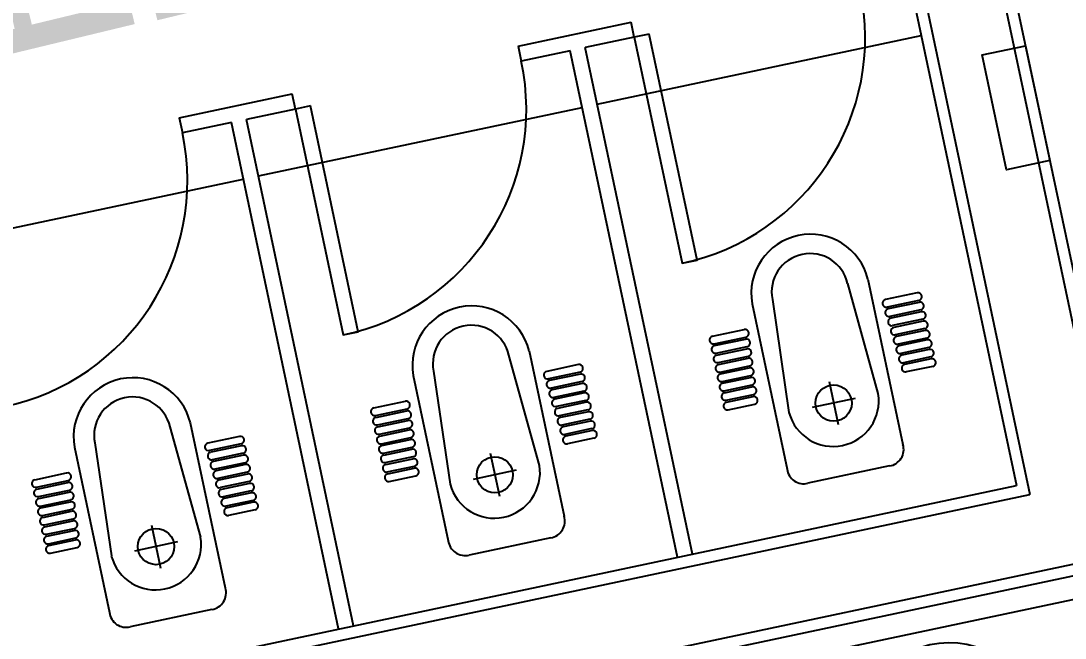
# Model space of a CAD drawing. Header units: millimetres. Extents: x 347599 to 1495443, y -100002 to 152717.
# Drawn here: x 1336624 to 1339337, y 51281 to 52884 of the extents above; entities that cross this region are included whole.
import ezdxf

# ---------------------------------------------------------------- set-up
doc = ezdxf.new("R2010")
doc.units = ezdxf.units.MM
doc.header["$LTSCALE"] = 1000
doc.header["$PDMODE"] = 1
doc.layers.get('0').update_dxf_attribs({"linetype": 'CONTINUOUS'})
doc.layers.get('Defpoints').update_dxf_attribs({"linetype": 'CONTINUOUS'})
for name, color, linetype in [('A—墙体', 7, 'CONTINUOUS'), ('A—轴线、尺寸', 1, 'CONTINUOUS'), ('I—平面—卫生间隔断（不到顶）', 48, 'CONTINUOUS'), ('I—平面—文字', 40, 'CONTINUOUS'), ('I—平面—洁具2', 44, 'CONTINUOUS'), ('I—平面—装饰面层线', 192, 'CONTINUOUS'), ('I—平面—踏步', 80, 'CONTINUOUS'), ('轴线100', 1, 'CONTINUOUS')]:
    doc.layers.add(name, color=color, linetype=linetype)
doc.styles.add('ARIAL', font='simhei.ttf', dxfattribs={"width": 0.9})
doc.styles.add('XD2008', font='simhei.ttf', dxfattribs={"width": 0.7})
doc.dimstyles.new('200', dxfattribs={"dimscale": 200, "dimtxt": 2.5, "dimasz": 2, "dimexe": 1, "dimexo": 1, "dimgap": 0.8, "dimtad": 1, "dimdec": 0, "dimdsep": 46, "dimtxsty": 'ARIAL', "dimblk1": 'ARCHTICK', "dimblk2": 'ARCHTICK', "dimsah": 1, "dimcen": -0.9, "dimdle": 1, "dimclrd": 256, "dimclre": 256, "dimclrt": 40, "dimaunit": 1, "dimadec": 0, "dimazin": 0, "dimtfac": 0.35, "dimtdec": 0, "dimtix": 1, "dimtmove": 2, "dimatfit": 3, "dimldrblk": 'ARCHTICK', "dimfxl": 0, "dimtvp": 0.8, "dimtolj": 1, "dimtzin": 0, "dimarcsym": 0})
doc.dimstyles.new('副本 100', dxfattribs={"dimscale": 100, "dimtxt": 2.5, "dimasz": 2, "dimexe": 1, "dimexo": 1, "dimgap": 0.8, "dimtad": 1, "dimdec": 0, "dimdsep": 46, "dimtxsty": 'ARIAL', "dimblk1": 'ARCHTICK', "dimblk2": 'ARCHTICK', "dimsah": 1, "dimcen": -0.9, "dimdle": 1, "dimclrd": 256, "dimclre": 256, "dimclrt": 40, "dimaunit": 1, "dimadec": 0, "dimazin": 0, "dimtfac": 0.35, "dimtdec": 0, "dimtix": 1, "dimtmove": 2, "dimatfit": 3, "dimldrblk": 'ARCHTICK', "dimfxl": 0, "dimtvp": 0.8, "dimtolj": 1, "dimtzin": 0, "dimarcsym": 0})

# ---------------------------------------------------------------- blocks, each defined once
blk = doc.blocks.new('_ArchTick')
at = {"color": 0, "linetype": 'ByBlock', "const_width": 0.4}
blk.add_lwpolyline([(-0.5, -0.5), (0.5, 0.5)], dxfattribs=at)
blk = doc.blocks.new('*D208')
at = {"layer": 'A—轴线、尺寸', "linetype": 'ByBlock', "lineweight": -2}
for p, q in [((1320932.1, 93756.1), (1314573, 92410)), ((1314727.3, 92647.1), (1332983.4, 6408.2)), ((1339105.1, 7908.6), (1332746.3, 6562.5))]:
    blk.add_line(p, q, dxfattribs=at)
at = {"layer": 'Defpoints', "color": 0, "linetype": 'ByBlock'}
for p in [(1321127.8, 93797.6), (1339300.8, 7950), (1332942, 6603.9)]:
    blk.add_point(p, dxfattribs=at)
at = {"layer": 'A—轴线、尺寸', "linetype": 'ByBlock', "lineweight": -2, "xscale": 400, "yscale": 400, "zscale": 400}
for p, rotation in [((1314768.7, 92451.4), 101.9526484623862), ((1332942, 6603.9), 281.9526484623862)]:
    blk.add_blockref('_ArchTick', p, dxfattribs=dict(at, rotation=rotation))
at = {"layer": 'A—轴线、尺寸', "color": 40, "linetype": 'ByBlock', "insert": (1324259.2, 49613.1), "char_height": 500, "attachment_point": 5, "rotation": 281.9526, "style": 'ARIAL'}
blk.add_mtext('\\A1;87750', dxfattribs=at)
blk = doc.blocks.new('Sink Vanity-Round - 19_ x 19_-4020000-E 号地块一层平面图  PARCEL E FIRST FLOOR PLAN')
at = {"layer": 'I—平面—洁具2'}
for p, q in [((87.1, 247.1), (87.1, 136.3)), ((106.2, 247.1), (106.2, 136.3))]:
    blk.add_line(p, q, dxfattribs=at)
for centre, radius, start, end in [((96.7, 85.2), 241.3, 0, 180), ((45.9, 247.1), 12.7, 0, 180), ((45.9, 247.1), 12.7, 180, 0), ((96.7, 247.1), 9.52, 0, 180), ((147.5, 247.1), 12.7, 0, 180), ((147.5, 247.1), 12.7, 180, 0), ((96.7, -233), 452.3, 91.2067, 109.2086), ((96.7, -233), 452.3, 70.7914, 88.7933), ((1.4, 104.3), 104.5, 120.7927, 162.1904), ((191.9, 104.3), 104.5, 17.8096, 59.2073), ((96.7, 85.2), 201.4, 165.3071, 14.6929), ((96.7, 136.3), 9.52, 180, 0), ((96.7, 85.2), 241.3, 180, 0), ((96.7, 85.2), 20.6, 0, 180), ((96.7, 85.2), 20.6, 180, 0)]:
    blk.add_arc(centre, radius, start, end, dxfattribs=at)
blk = doc.blocks.new('*D456')
at = {"layer": 'Defpoints', "color": 0, "linetype": 'Continuous'}
for p in [(1321127.8, 93797.6), (1339300.8, 7950), (1332942, 6603.9)]:
    blk.add_point(p, dxfattribs=at)
at = {"layer": '轴线100', "linetype": 'Continuous', "lineweight": -2}
for p, q in [((1321029.9, 93776.9), (1314670.9, 92430.7)), ((1314748, 92549.2), (1332962.7, 6506.1)), ((1339202.9, 7929.3), (1332844.2, 6583.2))]:
    blk.add_line(p, q, dxfattribs=at)
at = {"layer": '轴线100', "linetype": 'Continuous', "lineweight": -2, "xscale": 200, "yscale": 200, "zscale": 200}
for p, rotation in [((1314768.7, 92451.4), 101.9526484623766), ((1332942, 6603.9), 281.9526484623766)]:
    blk.add_blockref('_ArchTick', p, dxfattribs=dict(at, rotation=rotation))
at = {"layer": '轴线100', "color": 40, "linetype": 'Continuous', "insert": (1324082, 49575.6), "char_height": 300, "attachment_point": 5, "rotation": 281.9526, "style": 'ARIAL'}
blk.add_mtext('\\A1;87750', dxfattribs=at)

msp = doc.modelspace()

# ---------------------------------------------------------------- linework, layer by layer
at = {"layer": 'A—墙体'}
for p, q in [((1339148.7, 53080.1), (1339441.8, 51695.7)), ((1339148.7, 53080.1), (1339441.8, 51695.7)), ((1338953, 53038.7), (1339246.1, 51654.3)), ((1338953, 53038.7), (1339246.1, 51654.3)), ((1333124.4, 50153.8), (1341552.6, 51938.2)), ((1333124.4, 50153.8), (1341552.6, 51938.2)), ((1333083, 50349.4), (1339246.1, 51654.3)), ((1333083, 50349.4), (1339246.1, 51654.3))]:
    msp.add_line(p, q, dxfattribs=at)
at = {"layer": 'I—平面—卫生间隔断（不到顶）', "ltscale": 3}
for p, q in [((1337916.1, 52818.8), (1338209.6, 52880.9)), ((1337916.1, 52818.8), (1338209.6, 52880.9)), ((1337916.1, 52818.8), (1338209.6, 52880.9)), ((1337916.1, 52818.8), (1338209.6, 52880.9)), ((1338217.9, 52841.8), (1338209.6, 52880.9)), ((1338217.9, 52841.8), (1338090.7, 52814.9)), ((1338217.9, 52841.8), (1338090.7, 52814.9)), ((1338217.9, 52841.8), (1338090.7, 52814.9)), ((1337916.1, 52818.8), (1337924.4, 52779.7)), ((1338051.6, 52806.6), (1337924.4, 52779.7)), ((1338051.6, 52806.6), (1337924.4, 52779.7)), ((1338330.1, 51491), (1338051.6, 52806.6)), ((1338369.2, 51499.3), (1338090.7, 52814.9)), ((1337035.6, 52632.4), (1337329.1, 52694.5)), ((1337035.6, 52632.4), (1337329.1, 52694.5)), ((1337035.6, 52632.4), (1337329.1, 52694.5)), ((1337035.6, 52632.4), (1337329.1, 52694.5)), ((1337337.4, 52655.4), (1337329.1, 52694.5)), ((1337337.4, 52655.4), (1337210.2, 52628.5)), ((1337337.4, 52655.4), (1337210.2, 52628.5)), ((1337337.4, 52655.4), (1337210.2, 52628.5)), ((1337035.6, 52632.4), (1337043.9, 52593.3)), ((1337171.1, 52620.2), (1337043.9, 52593.3)), ((1337171.1, 52620.2), (1337043.9, 52593.3)), ((1337449.6, 51304.6), (1337171.1, 52620.2)), ((1337488.7, 51312.9), (1337210.2, 52628.5)), ((1338440.6, 51187.4), (1341541.8, 51844))]:
    msp.add_line(p, q, dxfattribs=at)
for points in [[(1338257, 52850.1), (1338217.9, 52841.8), (1338342.1, 52254.8), (1338381.3, 52263.1)], [(1337376.5, 52663.7), (1337337.4, 52655.4), (1337461.7, 52068.4), (1337500.8, 52076.7)]]:
    msp.add_lwpolyline(points, close=True, dxfattribs=at)
for centre in [(1338217.9, 52841.8), (1337337.4, 52655.4), (1336456.9, 52469)]:
    msp.add_arc(centre, 600, 281.9532, 11.9532, dxfattribs=at)
at = {"layer": 'I—平面—洁具2'}
for p, q in [((1338852, 51916), (1338772.4, 52202.1)), ((1338825.1, 52213.2), (1338916, 51783.8)), ((1338953.1, 52177.7), (1338870.9, 52160.3)), ((1338524, 52149.5), (1338614.9, 51720.1)), ((1338576.7, 52160.7), (1338619.8, 51866.9)), ((1338863.2, 52148.4), (1338863.2, 52148.4)), ((1338957.3, 52158.1), (1338875, 52140.7)), ((1338958.3, 52153.2), (1338877.9, 52136.2)), ((1338965, 52170), (1338965, 52170)), ((1338970.2, 52145.5), (1338970.2, 52145.5)), ((1338870.2, 52124.4), (1338870.2, 52124.4)), ((1338962.5, 52133.7), (1338882.1, 52116.7)), ((1338963.5, 52128.8), (1338885, 52112.2)), ((1338975.4, 52121.1), (1338975.4, 52121.1)), ((1338877.3, 52100.3), (1338877.3, 52100.3)), ((1338967.6, 52109.2), (1338889.2, 52092.6)), ((1338968.7, 52104.3), (1338892.1, 52088.1)), ((1338980.5, 52096.6), (1338980.5, 52096.6)), ((1338421.4, 52065.1), (1338503.7, 52082.5)), ((1338421.4, 52065.1), (1338503.7, 52082.5)), ((1338515.5, 52074.8), (1338515.5, 52074.8)), ((1338515.5, 52074.8), (1338515.5, 52074.8)), ((1338884.4, 52076.3), (1338884.4, 52076.3)), ((1338972.8, 52084.8), (1338896.2, 52068.5)), ((1338973.9, 52079.9), (1338899.2, 52064.1)), ((1338985.7, 52072.1), (1338985.7, 52072.1)), ((1338413.7, 52053.3), (1338413.7, 52053.3)), ((1338413.7, 52053.3), (1338413.7, 52053.3)), ((1338425.5, 52045.6), (1338507.8, 52063)), ((1338425.5, 52045.6), (1338507.8, 52063)), ((1338426.6, 52040.7), (1338506.9, 52057.7)), ((1338426.6, 52040.7), (1338506.9, 52057.7)), ((1338430.7, 52021.1), (1338511.1, 52038.1)), ((1338430.7, 52021.1), (1338511.1, 52038.1)), ((1338518.8, 52050), (1338518.8, 52050)), ((1338518.8, 52050), (1338518.8, 52050)), ((1338891.5, 52052.2), (1338891.5, 52052.2)), ((1338978, 52060.3), (1338903.3, 52044.5)), ((1338979, 52055.4), (1338906.3, 52040)), ((1338990.9, 52047.7), (1338990.9, 52047.7)), ((1337971.7, 51729.7), (1337892.1, 52015.7)), ((1337944.8, 52026.9), (1338035.7, 51597.5)), ((1338418.9, 52028.8), (1338418.9, 52028.8)), ((1338418.9, 52028.8), (1338418.9, 52028.8)), ((1338431.7, 52016.2), (1338510.2, 52032.8)), ((1338431.7, 52016.2), (1338510.2, 52032.8)), ((1338435.9, 51996.6), (1338514.4, 52013.3)), ((1338435.9, 51996.6), (1338514.4, 52013.3)), ((1338522.1, 52025.1), (1338522.1, 52025.1)), ((1338522.1, 52025.1), (1338522.1, 52025.1)), ((1338898.5, 52028.1), (1338898.5, 52028.1)), ((1338902.3, 52028.9), (1338902.3, 52028.9)), ((1338983.2, 52035.8), (1338910.4, 52020.4)), ((1338984.2, 52030.9), (1338913.3, 52015.9)), ((1338988.3, 52011.4), (1338917.5, 51996.4)), ((1338996.1, 52023.2), (1338996.1, 52023.2)), ((1338072.9, 51991.3), (1337990.6, 51973.9)), ((1338084.7, 51983.6), (1338084.7, 51983.6)), ((1338424, 52004.4), (1338424, 52004.4)), ((1338424, 52004.4), (1338424, 52004.4)), ((1338436.9, 51991.7), (1338513.5, 52008)), ((1338436.9, 51991.7), (1338513.5, 52008)), ((1338441.1, 51972.2), (1338517.6, 51988.4)), ((1338441.1, 51972.2), (1338517.6, 51988.4)), ((1338442.1, 51967.3), (1338516.8, 51983.1)), ((1338442.1, 51967.3), (1338516.8, 51983.1)), ((1338525.4, 52000.2), (1338525.4, 52000.2)), ((1338525.4, 52000.2), (1338525.4, 52000.2)), ((1338905.6, 52004.1), (1338905.6, 52004.1)), ((1338907.5, 52004.5), (1338907.5, 52004.5)), ((1338989.4, 52006.5), (1338920.4, 51991.9)), ((1339001.2, 51998.8), (1339001.2, 51998.8)), ((1337643.7, 51963.1), (1337734.6, 51533.7)), ((1337696.4, 51974.3), (1337739.6, 51680.5)), ((1337982.9, 51962.1), (1337982.9, 51962.1)), ((1338077, 51971.8), (1337994.7, 51954.3)), ((1338078, 51966.9), (1337997.7, 51949.9)), ((1338089.9, 51959.2), (1338089.9, 51959.2)), ((1338429.2, 51979.9), (1338429.2, 51979.9)), ((1338429.2, 51979.9), (1338429.2, 51979.9)), ((1338434.4, 51955.4), (1338434.4, 51955.4)), ((1338434.4, 51955.4), (1338434.4, 51955.4)), ((1338446.2, 51947.7), (1338520.9, 51963.5)), ((1338446.2, 51947.7), (1338520.9, 51963.5)), ((1338447.3, 51942.8), (1338520.1, 51958.2)), ((1338447.3, 51942.8), (1338520.1, 51958.2)), ((1338528.6, 51975.4), (1338528.6, 51975.4)), ((1338528.6, 51975.4), (1338528.6, 51975.4)), ((1338912.7, 51980), (1338912.7, 51980)), ((1337989.9, 51938), (1337989.9, 51938)), ((1338082.2, 51947.3), (1338001.8, 51930.3)), ((1338083.2, 51942.4), (1338004.7, 51925.8)), ((1338095.1, 51934.7), (1338095.1, 51934.7)), ((1338439.6, 51931), (1338439.6, 51931)), ((1338439.6, 51931), (1338439.6, 51931)), ((1338451.4, 51923.3), (1338524.2, 51938.7)), ((1338451.4, 51923.3), (1338524.2, 51938.7)), ((1338452.5, 51918.4), (1338523.3, 51933.4)), ((1338452.5, 51918.4), (1338523.3, 51933.4)), ((1338528.1, 51949.7), (1338528.1, 51949.7)), ((1338528.1, 51949.7), (1338528.1, 51949.7)), ((1338531.9, 51950.5), (1338531.9, 51950.5)), ((1338531.9, 51950.5), (1338531.9, 51950.5)), ((1338724.1, 51947.3), (1338747.8, 51835.6)), ((1337997, 51913.9), (1337997, 51913.9)), ((1338087.3, 51922.8), (1338008.9, 51906.2)), ((1338088.4, 51918), (1338011.8, 51901.7)), ((1338100.2, 51910.2), (1338100.2, 51910.2)), ((1338444.7, 51906.5), (1338444.7, 51906.5)), ((1338444.7, 51906.5), (1338444.7, 51906.5)), ((1338456.6, 51898.8), (1338527.5, 51913.8)), ((1338456.6, 51898.8), (1338527.5, 51913.8)), ((1338457.6, 51893.9), (1338526.6, 51908.5)), ((1338457.6, 51893.9), (1338526.6, 51908.5)), ((1338533.3, 51925.3), (1338533.3, 51925.3)), ((1338533.3, 51925.3), (1338533.3, 51925.3)), ((1338535.2, 51925.7), (1338535.2, 51925.7)), ((1338535.2, 51925.7), (1338535.2, 51925.7)), ((1338538.5, 51900.8), (1338538.5, 51900.8)), ((1338538.5, 51900.8), (1338538.5, 51900.8)), ((1338791.8, 51903.3), (1338680, 51879.6)), ((1337541.1, 51878.8), (1337623.4, 51896.2)), ((1337541.1, 51878.8), (1337623.4, 51896.2)), ((1337545.2, 51859.2), (1337627.5, 51876.6)), ((1337545.2, 51859.2), (1337627.5, 51876.6)), ((1337635.2, 51888.5), (1337635.2, 51888.5)), ((1337635.2, 51888.5), (1337635.2, 51888.5)), ((1338004.1, 51889.9), (1338004.1, 51889.9)), ((1338092.5, 51898.4), (1338016, 51882.2)), ((1338093.6, 51893.5), (1338018.9, 51877.7)), ((1338097.7, 51873.9), (1338023, 51858.1)), ((1338105.4, 51885.8), (1338105.4, 51885.8)), ((1338449.9, 51882.1), (1338449.9, 51882.1)), ((1338449.9, 51882.1), (1338449.9, 51882.1)), ((1338461.8, 51874.3), (1338530.8, 51889)), ((1338461.8, 51874.3), (1338530.8, 51889)), ((1337533.4, 51866.9), (1337533.4, 51866.9)), ((1337533.4, 51866.9), (1337533.4, 51866.9)), ((1337546.3, 51854.3), (1337626.7, 51871.3)), ((1337546.3, 51854.3), (1337626.7, 51871.3)), ((1337550.4, 51834.7), (1337630.8, 51851.7)), ((1337550.4, 51834.7), (1337630.8, 51851.7)), ((1337638.5, 51863.6), (1337638.5, 51863.6)), ((1337638.5, 51863.6), (1337638.5, 51863.6)), ((1338011.2, 51865.8), (1338011.2, 51865.8)), ((1338098.7, 51869), (1338026, 51853.6)), ((1338102.9, 51849.5), (1338030.1, 51834.1)), ((1338110.6, 51861.3), (1338110.6, 51861.3)), ((1337091.4, 51543.3), (1337011.8, 51829.4)), ((1337064.5, 51840.5), (1337155.4, 51411.1)), ((1337538.6, 51842.4), (1337538.6, 51842.4)), ((1337538.6, 51842.4), (1337538.6, 51842.4)), ((1337551.5, 51829.8), (1337629.9, 51846.5)), ((1337551.5, 51829.8), (1337629.9, 51846.5)), ((1337555.6, 51810.3), (1337634.1, 51826.9)), ((1337555.6, 51810.3), (1337634.1, 51826.9)), ((1337556.6, 51805.4), (1337633.2, 51821.6)), ((1337556.6, 51805.4), (1337633.2, 51821.6)), ((1337641.8, 51838.7), (1337641.8, 51838.7)), ((1337641.8, 51838.7), (1337641.8, 51838.7)), ((1338018.3, 51841.8), (1338018.3, 51841.8)), ((1338022.1, 51842.6), (1338022.1, 51842.6)), ((1338103.9, 51844.6), (1338033, 51829.6)), ((1338108.1, 51825), (1338037.2, 51810)), ((1338109.1, 51820.1), (1338040.1, 51805.5)), ((1338115.8, 51836.9), (1338115.8, 51836.9)), ((1337192.6, 51805), (1337110.3, 51787.5)), ((1337204.4, 51797.3), (1337204.4, 51797.3)), ((1337543.7, 51818), (1337543.7, 51818)), ((1337543.7, 51818), (1337543.7, 51818)), ((1337548.9, 51793.5), (1337548.9, 51793.5)), ((1337548.9, 51793.5), (1337548.9, 51793.5)), ((1337560.8, 51785.8), (1337637.4, 51802)), ((1337560.8, 51785.8), (1337637.4, 51802)), ((1337561.8, 51780.9), (1337636.5, 51796.7)), ((1337561.8, 51780.9), (1337636.5, 51796.7)), ((1337645.1, 51813.9), (1337645.1, 51813.9)), ((1337645.1, 51813.9), (1337645.1, 51813.9)), ((1338025.3, 51817.7), (1338025.3, 51817.7)), ((1338027.2, 51818.1), (1338027.2, 51818.1)), ((1338032.4, 51793.7), (1338032.4, 51793.7)), ((1338120.9, 51812.4), (1338120.9, 51812.4)), ((1336763.4, 51776.8), (1336854.3, 51347.4)), ((1336816.1, 51787.9), (1336859.3, 51494.2)), ((1337102.6, 51775.7), (1337102.6, 51775.7)), ((1337196.7, 51785.4), (1337114.4, 51768)), ((1337197.7, 51780.5), (1337117.4, 51763.5)), ((1337209.6, 51772.8), (1337209.6, 51772.8)), ((1337554.1, 51769.1), (1337554.1, 51769.1)), ((1337554.1, 51769.1), (1337554.1, 51769.1)), ((1337566, 51761.4), (1337640.6, 51777.2)), ((1337566, 51761.4), (1337640.6, 51777.2)), ((1337567, 51756.5), (1337639.8, 51771.9)), ((1337567, 51756.5), (1337639.8, 51771.9)), ((1337648.3, 51789), (1337648.3, 51789)), ((1337648.3, 51789), (1337648.3, 51789)), ((1337109.7, 51751.6), (1337109.7, 51751.6)), ((1337201.9, 51760.9), (1337121.5, 51743.9)), ((1337202.9, 51756.1), (1337124.4, 51739.4)), ((1337214.8, 51748.3), (1337214.8, 51748.3)), ((1337559.3, 51744.6), (1337559.3, 51744.6)), ((1337559.3, 51744.6), (1337559.3, 51744.6)), ((1337571.1, 51736.9), (1337643.9, 51752.3)), ((1337571.1, 51736.9), (1337643.9, 51752.3)), ((1337572.2, 51732), (1337643, 51747)), ((1337572.2, 51732), (1337643, 51747)), ((1337647.8, 51763.4), (1337647.8, 51763.4)), ((1337647.8, 51763.4), (1337647.8, 51763.4)), ((1337651.6, 51764.2), (1337651.6, 51764.2)), ((1337651.6, 51764.2), (1337651.6, 51764.2)), ((1337653, 51738.9), (1337653, 51738.9)), ((1337653, 51738.9), (1337653, 51738.9)), ((1337654.9, 51739.3), (1337654.9, 51739.3)), ((1337654.9, 51739.3), (1337654.9, 51739.3)), ((1337843.8, 51761), (1337867.5, 51649.2)), ((1337116.7, 51727.6), (1337116.7, 51727.6)), ((1337207.1, 51736.5), (1337128.6, 51719.9)), ((1337208.1, 51731.6), (1337131.5, 51715.4)), ((1337212.2, 51712), (1337135.7, 51695.8)), ((1337219.9, 51723.9), (1337219.9, 51723.9)), ((1337564.5, 51720.2), (1337564.5, 51720.2)), ((1337564.5, 51720.2), (1337564.5, 51720.2)), ((1337576.3, 51712.4), (1337647.2, 51727.4)), ((1337576.3, 51712.4), (1337647.2, 51727.4)), ((1337577.3, 51707.6), (1337646.3, 51722.2)), ((1337577.3, 51707.6), (1337646.3, 51722.2)), ((1337658.2, 51714.4), (1337658.2, 51714.4)), ((1337658.2, 51714.4), (1337658.2, 51714.4)), ((1337911.5, 51716.9), (1337799.7, 51693.3)), ((1338881.4, 51728), (1338669.2, 51683.1)), ((1336660.8, 51692.4), (1336743.1, 51709.8)), ((1336660.8, 51692.4), (1336743.1, 51709.8)), ((1336665, 51672.8), (1336747.2, 51690.2)), ((1336665, 51672.8), (1336747.2, 51690.2)), ((1336666, 51667.9), (1336746.4, 51685)), ((1336666, 51667.9), (1336746.4, 51685)), ((1336754.9, 51702.1), (1336754.9, 51702.1)), ((1336754.9, 51702.1), (1336754.9, 51702.1)), ((1337123.8, 51703.5), (1337123.8, 51703.5)), ((1337213.3, 51707.1), (1337138.6, 51691.3)), ((1337217.4, 51687.6), (1337142.7, 51671.8)), ((1337225.1, 51699.4), (1337225.1, 51699.4)), ((1337569.6, 51695.7), (1337569.6, 51695.7)), ((1337569.6, 51695.7), (1337569.6, 51695.7)), ((1337581.5, 51688), (1337650.5, 51702.6)), ((1337581.5, 51688), (1337650.5, 51702.6)), ((1336653.1, 51680.5), (1336653.1, 51680.5)), ((1336653.1, 51680.5), (1336653.1, 51680.5)), ((1336670.1, 51648.4), (1336750.5, 51665.4)), ((1336670.1, 51648.4), (1336750.5, 51665.4)), ((1336671.2, 51643.5), (1336749.6, 51660.1)), ((1336671.2, 51643.5), (1336749.6, 51660.1)), ((1336758.2, 51677.2), (1336758.2, 51677.2)), ((1336758.2, 51677.2), (1336758.2, 51677.2)), ((1337130.9, 51679.5), (1337130.9, 51679.5)), ((1337218.5, 51682.7), (1337145.7, 51667.3)), ((1337222.6, 51663.1), (1337149.8, 51647.7)), ((1337223.6, 51658.2), (1337152.8, 51643.2)), ((1337230.3, 51675), (1337230.3, 51675)), ((1336658.3, 51656.1), (1336658.3, 51656.1)), ((1336658.3, 51656.1), (1336658.3, 51656.1)), ((1336663.5, 51631.6), (1336663.5, 51631.6)), ((1336663.5, 51631.6), (1336663.5, 51631.6)), ((1336675.3, 51623.9), (1336753.8, 51640.5)), ((1336675.3, 51623.9), (1336753.8, 51640.5)), ((1336676.3, 51619), (1336752.9, 51635.2)), ((1336676.3, 51619), (1336752.9, 51635.2)), ((1336761.5, 51652.4), (1336761.5, 51652.4)), ((1336761.5, 51652.4), (1336761.5, 51652.4)), ((1337138, 51655.4), (1337138, 51655.4)), ((1337141.8, 51656.2), (1337141.8, 51656.2)), ((1337145, 51631.4), (1337145, 51631.4)), ((1337146.9, 51631.8), (1337146.9, 51631.8)), ((1337227.8, 51638.7), (1337156.9, 51623.6)), ((1337228.8, 51633.8), (1337159.8, 51619.2)), ((1337235.5, 51650.5), (1337235.5, 51650.5)), ((1336668.6, 51607.2), (1336668.6, 51607.2)), ((1336668.6, 51607.2), (1336668.6, 51607.2)), ((1336680.5, 51599.5), (1336757.1, 51615.7)), ((1336680.5, 51599.5), (1336757.1, 51615.7)), ((1336681.5, 51594.6), (1336756.2, 51610.4)), ((1336681.5, 51594.6), (1336756.2, 51610.4)), ((1336764.8, 51627.5), (1336764.8, 51627.5)), ((1336764.8, 51627.5), (1336764.8, 51627.5)), ((1336768.1, 51602.7), (1336768.1, 51602.7)), ((1336768.1, 51602.7), (1336768.1, 51602.7)), ((1337152.1, 51607.3), (1337152.1, 51607.3)), ((1337240.7, 51626), (1337240.7, 51626)), ((1336673.8, 51582.7), (1336673.8, 51582.7)), ((1336673.8, 51582.7), (1336673.8, 51582.7)), ((1336685.7, 51575), (1336760.3, 51590.8)), ((1336685.7, 51575), (1336760.3, 51590.8)), ((1336686.7, 51570.1), (1336759.5, 51585.5)), ((1336686.7, 51570.1), (1336759.5, 51585.5)), ((1336767.5, 51577), (1336767.5, 51577)), ((1336767.5, 51577), (1336767.5, 51577)), ((1336771.3, 51577.8), (1336771.3, 51577.8)), ((1336771.3, 51577.8), (1336771.3, 51577.8)), ((1336679, 51558.3), (1336679, 51558.3)), ((1336679, 51558.3), (1336679, 51558.3)), ((1336690.8, 51550.5), (1336763.6, 51565.9)), ((1336690.8, 51550.5), (1336763.6, 51565.9)), ((1336691.9, 51545.6), (1336762.8, 51560.7)), ((1336691.9, 51545.6), (1336762.8, 51560.7)), ((1336772.7, 51552.5), (1336772.7, 51552.5)), ((1336772.7, 51552.5), (1336772.7, 51552.5)), ((1336774.6, 51552.9), (1336774.6, 51552.9)), ((1336774.6, 51552.9), (1336774.6, 51552.9)), ((1336963.5, 51574.6), (1336987.2, 51462.8)), ((1336684.2, 51533.8), (1336684.2, 51533.8)), ((1336684.2, 51533.8), (1336684.2, 51533.8)), ((1336696, 51526.1), (1336766.9, 51541.1)), ((1336696, 51526.1), (1336766.9, 51541.1)), ((1336697.1, 51521.2), (1336766, 51535.8)), ((1336697.1, 51521.2), (1336766, 51535.8)), ((1336777.9, 51528.1), (1336777.9, 51528.1)), ((1336777.9, 51528.1), (1336777.9, 51528.1)), ((1337031.2, 51530.6), (1336919.5, 51506.9)), ((1338001.1, 51541.7), (1337788.9, 51496.7)), ((1336689.3, 51509.3), (1336689.3, 51509.3)), ((1336689.3, 51509.3), (1336689.3, 51509.3)), ((1336701.2, 51501.6), (1336770.2, 51516.2)), ((1336701.2, 51501.6), (1336770.2, 51516.2)), ((1337120.8, 51355.3), (1336908.6, 51310.4))]:
    msp.add_line(p, q, dxfattribs=at)
for points in [[(1339297.7, 52521.3), (1339185.2, 52497.5), (1339122, 52795.9), (1339234.5, 52819.7), (1339297.7, 52521.3)], [(1338993.5, 51986.9), (1338924.5, 51972.3)], [(1338113.2, 51800.6), (1338044.3, 51786)], [(1337232.9, 51614.2), (1337164, 51599.6)]]:
    msp.add_lwpolyline(points, dxfattribs=at)
for centre in [(1338735.9, 51891.5), (1337855.6, 51705.1), (1336975.3, 51518.7)]:
    msp.add_circle(centre, 47.1, dxfattribs=at)
for centre, radius, start, end in [((1338675.7, 52176.2), 154, 13.9319, 189.9742), ((1338674.8, 52180), 100, 12.728, 191.1781), ((1338955.2, 52167.9), 10, 11.953, 101.953), ((1338872.9, 52150.5), 10, 101.953, 191.953), ((1338872.9, 52150.5), 10, 191.953, 281.953), ((1338955.2, 52167.9), 10, 281.953, 11.953), ((1338960.4, 52143.5), 10, 11.953, 101.953), ((1338960.4, 52143.5), 10, 281.953, 11.953), ((1337795.4, 51989.8), 154, 13.9319, 189.9742), ((1338880, 52126.4), 10, 101.953, 191.953), ((1338880, 52126.4), 10, 191.953, 281.953), ((1338965.6, 52119), 10, 11.953, 101.953), ((1338965.6, 52119), 10, 281.953, 11.953), ((1337794.5, 51993.7), 100, 12.728, 191.1781), ((1338887.1, 52102.4), 10, 101.953, 191.953), ((1338887.1, 52102.4), 10, 191.953, 281.953), ((1338970.7, 52094.5), 10, 11.953, 101.953), ((1338970.7, 52094.5), 10, 281.953, 11.953), ((1338423.5, 52055.3), 10, 101.953, 191.953), ((1338423.5, 52055.3), 10, 101.953, 191.953), ((1338505.7, 52072.8), 10, 11.953, 101.953), ((1338505.7, 52072.8), 10, 11.953, 101.953), ((1338505.7, 52072.8), 10, 281.953, 11.953), ((1338505.7, 52072.8), 10, 281.953, 11.953), ((1338894.2, 52078.3), 10, 101.953, 191.953), ((1338894.2, 52078.3), 10, 191.953, 281.953), ((1338901.2, 52054.3), 10, 101.953, 191.953), ((1338975.9, 52070.1), 10, 11.953, 101.953), ((1338975.9, 52070.1), 10, 281.953, 11.953), ((1338423.5, 52055.3), 10, 191.953, 281.953), ((1338423.5, 52055.3), 10, 191.953, 281.953), ((1338428.6, 52030.9), 10, 101.953, 191.953), ((1338428.6, 52030.9), 10, 101.953, 191.953), ((1338509, 52047.9), 10, 11.953, 101.953), ((1338509, 52047.9), 10, 11.953, 101.953), ((1338509, 52047.9), 10, 281.953, 11.953), ((1338509, 52047.9), 10, 281.953, 11.953), ((1338901.2, 52054.3), 10, 191.953, 281.953), ((1338908.3, 52030.2), 10, 101.953, 191.953), ((1338981.1, 52045.6), 10, 11.953, 101.953), ((1338981.1, 52045.6), 10, 281.953, 11.953), ((1338428.6, 52030.9), 10, 191.953, 281.953), ((1338428.6, 52030.9), 10, 191.953, 281.953), ((1338433.8, 52006.4), 10, 101.953, 191.953), ((1338433.8, 52006.4), 10, 101.953, 191.953), ((1338512.3, 52023), 10, 11.953, 101.953), ((1338512.3, 52023), 10, 11.953, 101.953), ((1338512.3, 52023), 10, 281.953, 11.953), ((1338512.3, 52023), 10, 281.953, 11.953), ((1338908.3, 52030.2), 10, 191.953, 281.953), ((1338915.4, 52006.2), 10, 101.953, 191.953), ((1338986.3, 52021.2), 10, 11.953, 101.953), ((1338986.3, 52021.2), 10, 281.953, 11.953), ((1338074.9, 51981.5), 10, 11.953, 101.953), ((1338074.9, 51981.5), 10, 281.953, 11.953), ((1338433.8, 52006.4), 10, 191.953, 281.953), ((1338433.8, 52006.4), 10, 191.953, 281.953), ((1338439, 51982), 10, 101.953, 191.953), ((1338439, 51982), 10, 101.953, 191.953), ((1338515.6, 51998.2), 10, 11.953, 101.953), ((1338515.6, 51998.2), 10, 11.953, 101.953), ((1338518.9, 51973.3), 10, 11.953, 101.953), ((1338518.9, 51973.3), 10, 11.953, 101.953), ((1338515.6, 51998.2), 10, 281.953, 11.953), ((1338515.6, 51998.2), 10, 281.953, 11.953), ((1338915.4, 52006.2), 10, 191.953, 281.953), ((1338922.5, 51982.1), 10, 101.953, 191.953), ((1338991.5, 51996.7), 10, 11.953, 101.953), ((1338991.5, 51996.7), 10, 281.953, 11.953), ((1336915.1, 51803.4), 154, 13.9319, 189.9742), ((1337992.6, 51964.1), 10, 101.953, 191.953), ((1337992.6, 51964.1), 10, 191.953, 281.953), ((1338080.1, 51957.1), 10, 11.953, 101.953), ((1338080.1, 51957.1), 10, 281.953, 11.953), ((1338439, 51982), 10, 191.953, 281.953), ((1338439, 51982), 10, 191.953, 281.953), ((1338444.2, 51957.5), 10, 101.953, 191.953), ((1338444.2, 51957.5), 10, 101.953, 191.953), ((1338444.2, 51957.5), 10, 191.953, 281.953), ((1338444.2, 51957.5), 10, 191.953, 281.953), ((1338522.1, 51948.5), 10, 11.953, 101.953), ((1338522.1, 51948.5), 10, 11.953, 101.953), ((1338518.9, 51973.3), 10, 281.953, 11.953), ((1338518.9, 51973.3), 10, 281.953, 11.953), ((1338922.5, 51982.1), 10, 191.953, 281.953), ((1337999.7, 51940.1), 10, 101.953, 191.953), ((1337999.7, 51940.1), 10, 191.953, 281.953), ((1338085.3, 51932.6), 10, 11.953, 101.953), ((1338085.3, 51932.6), 10, 281.953, 11.953), ((1338449.4, 51933), 10, 101.953, 191.953), ((1338449.4, 51933), 10, 101.953, 191.953), ((1338449.4, 51933), 10, 191.953, 281.953), ((1338449.4, 51933), 10, 191.953, 281.953), ((1338525.4, 51923.6), 10, 11.953, 101.953), ((1338525.4, 51923.6), 10, 11.953, 101.953), ((1338522.1, 51948.5), 10, 281.953, 11.953), ((1338522.1, 51948.5), 10, 281.953, 11.953), ((1336914.3, 51807.3), 100, 12.728, 191.1781), ((1338006.8, 51916), 10, 101.953, 191.953), ((1338006.8, 51916), 10, 191.953, 281.953), ((1338013.9, 51892), 10, 101.953, 191.953), ((1338090.5, 51908.2), 10, 11.953, 101.953), ((1338090.5, 51908.2), 10, 281.953, 11.953), ((1338454.5, 51908.6), 10, 101.953, 191.953), ((1338454.5, 51908.6), 10, 101.953, 191.953), ((1338454.5, 51908.6), 10, 191.953, 281.953), ((1338454.5, 51908.6), 10, 191.953, 281.953), ((1338528.7, 51898.7), 10, 11.953, 101.953), ((1338528.7, 51898.7), 10, 11.953, 101.953), ((1338525.4, 51923.6), 10, 281.953, 11.953), ((1338525.4, 51923.6), 10, 281.953, 11.953), ((1338528.7, 51898.7), 10, 281.953, 11.953), ((1338528.7, 51898.7), 10, 281.953, 11.953), ((1338734.6, 51897.6), 118.8, 195.0018, 8.9043), ((1337543.2, 51869), 10, 101.953, 191.953), ((1337543.2, 51869), 10, 101.953, 191.953), ((1337625.4, 51886.4), 10, 11.953, 101.953), ((1337625.4, 51886.4), 10, 11.953, 101.953), ((1337625.4, 51886.4), 10, 281.953, 11.953), ((1337625.4, 51886.4), 10, 281.953, 11.953), ((1338013.9, 51892), 10, 191.953, 281.953), ((1338021, 51867.9), 10, 101.953, 191.953), ((1338095.6, 51883.7), 10, 11.953, 101.953), ((1338095.6, 51883.7), 10, 281.953, 11.953), ((1338459.7, 51884.1), 10, 101.953, 191.953), ((1338459.7, 51884.1), 10, 101.953, 191.953), ((1338459.7, 51884.1), 10, 191.953, 281.953), ((1338459.7, 51884.1), 10, 191.953, 281.953), ((1337543.2, 51869), 10, 191.953, 281.953), ((1337543.2, 51869), 10, 191.953, 281.953), ((1337548.4, 51844.5), 10, 101.953, 191.953), ((1337548.4, 51844.5), 10, 101.953, 191.953), ((1337628.7, 51861.5), 10, 11.953, 101.953), ((1337628.7, 51861.5), 10, 11.953, 101.953), ((1337632, 51836.7), 10, 11.953, 101.953), ((1337632, 51836.7), 10, 11.953, 101.953), ((1337628.7, 51861.5), 10, 281.953, 11.953), ((1337628.7, 51861.5), 10, 281.953, 11.953), ((1338021, 51867.9), 10, 191.953, 281.953), ((1338028, 51843.8), 10, 101.953, 191.953), ((1338100.8, 51859.3), 10, 11.953, 101.953), ((1338100.8, 51859.3), 10, 281.953, 11.953), ((1337548.4, 51844.5), 10, 191.953, 281.953), ((1337548.4, 51844.5), 10, 191.953, 281.953), ((1337553.5, 51820.1), 10, 101.953, 191.953), ((1337553.5, 51820.1), 10, 101.953, 191.953), ((1337635.3, 51811.8), 10, 11.953, 101.953), ((1337635.3, 51811.8), 10, 11.953, 101.953), ((1337632, 51836.7), 10, 281.953, 11.953), ((1337632, 51836.7), 10, 281.953, 11.953), ((1338028, 51843.8), 10, 191.953, 281.953), ((1338035.1, 51819.8), 10, 101.953, 191.953), ((1338106, 51834.8), 10, 11.953, 101.953), ((1338106, 51834.8), 10, 281.953, 11.953), ((1338111.2, 51810.3), 10, 11.953, 101.953), ((1337194.6, 51795.2), 10, 11.953, 101.953), ((1337194.6, 51795.2), 10, 281.953, 11.953), ((1337553.5, 51820.1), 10, 191.953, 281.953), ((1337553.5, 51820.1), 10, 191.953, 281.953), ((1337558.7, 51795.6), 10, 101.953, 191.953), ((1337558.7, 51795.6), 10, 101.953, 191.953), ((1337558.7, 51795.6), 10, 191.953, 281.953), ((1337558.7, 51795.6), 10, 191.953, 281.953), ((1337638.6, 51787), 10, 11.953, 101.953), ((1337638.6, 51787), 10, 11.953, 101.953), ((1337635.3, 51811.8), 10, 281.953, 11.953), ((1337635.3, 51811.8), 10, 281.953, 11.953), ((1338035.1, 51819.8), 10, 191.953, 281.953), ((1338042.2, 51795.7), 10, 101.953, 191.953), ((1338042.2, 51795.7), 10, 191.953, 281.953), ((1338111.2, 51810.3), 10, 281.953, 11.953), ((1337112.4, 51777.8), 10, 101.953, 191.953), ((1337112.4, 51777.8), 10, 191.953, 281.953), ((1337199.8, 51770.7), 10, 11.953, 101.953), ((1337199.8, 51770.7), 10, 281.953, 11.953), ((1337563.9, 51771.1), 10, 101.953, 191.953), ((1337563.9, 51771.1), 10, 101.953, 191.953), ((1337563.9, 51771.1), 10, 191.953, 281.953), ((1337563.9, 51771.1), 10, 191.953, 281.953), ((1337641.8, 51762.1), 10, 11.953, 101.953), ((1337641.8, 51762.1), 10, 11.953, 101.953), ((1337638.6, 51787), 10, 281.953, 11.953), ((1337638.6, 51787), 10, 281.953, 11.953), ((1338874.1, 51771.2), 43.8, 279.5403, 16.8079), ((1337119.4, 51753.7), 10, 101.953, 191.953), ((1337119.4, 51753.7), 10, 191.953, 281.953), ((1337126.5, 51729.7), 10, 101.953, 191.953), ((1337205, 51746.3), 10, 11.953, 101.953), ((1337205, 51746.3), 10, 281.953, 11.953), ((1337569.1, 51746.7), 10, 101.953, 191.953), ((1337569.1, 51746.7), 10, 101.953, 191.953), ((1337569.1, 51746.7), 10, 191.953, 281.953), ((1337569.1, 51746.7), 10, 191.953, 281.953), ((1337645.1, 51737.2), 10, 11.953, 101.953), ((1337645.1, 51737.2), 10, 11.953, 101.953), ((1337641.8, 51762.1), 10, 281.953, 11.953), ((1337641.8, 51762.1), 10, 281.953, 11.953), ((1337645.1, 51737.2), 10, 281.953, 11.953), ((1337645.1, 51737.2), 10, 281.953, 11.953), ((1337126.5, 51729.7), 10, 191.953, 281.953), ((1337133.6, 51705.6), 10, 101.953, 191.953), ((1337210.2, 51721.8), 10, 11.953, 101.953), ((1337210.2, 51721.8), 10, 281.953, 11.953), ((1337574.2, 51722.2), 10, 101.953, 191.953), ((1337574.2, 51722.2), 10, 101.953, 191.953), ((1337574.2, 51722.2), 10, 191.953, 281.953), ((1337574.2, 51722.2), 10, 191.953, 281.953), ((1337648.4, 51712.4), 10, 11.953, 101.953), ((1337648.4, 51712.4), 10, 11.953, 101.953), ((1337648.4, 51712.4), 10, 281.953, 11.953), ((1337648.4, 51712.4), 10, 281.953, 11.953), ((1337854.3, 51711.3), 118.8, 195.0018, 8.9043), ((1338658.3, 51725.5), 43.8, 187.0981, 284.3657), ((1336662.9, 51682.6), 10, 101.953, 191.953), ((1336662.9, 51682.6), 10, 101.953, 191.953), ((1336745.2, 51700), 10, 11.953, 101.953), ((1336745.2, 51700), 10, 11.953, 101.953), ((1336748.4, 51675.2), 10, 11.953, 101.953), ((1336748.4, 51675.2), 10, 11.953, 101.953), ((1336745.2, 51700), 10, 281.953, 11.953), ((1336745.2, 51700), 10, 281.953, 11.953), ((1337133.6, 51705.6), 10, 191.953, 281.953), ((1337140.7, 51681.5), 10, 101.953, 191.953), ((1337215.3, 51697.4), 10, 11.953, 101.953), ((1337215.3, 51697.4), 10, 281.953, 11.953), ((1337579.4, 51697.8), 10, 101.953, 191.953), ((1337579.4, 51697.8), 10, 101.953, 191.953), ((1337579.4, 51697.8), 10, 191.953, 281.953), ((1337579.4, 51697.8), 10, 191.953, 281.953), ((1336662.9, 51682.6), 10, 191.953, 281.953), ((1336662.9, 51682.6), 10, 191.953, 281.953), ((1336668.1, 51658.2), 10, 101.953, 191.953), ((1336668.1, 51658.2), 10, 101.953, 191.953), ((1336751.7, 51650.3), 10, 11.953, 101.953), ((1336751.7, 51650.3), 10, 11.953, 101.953), ((1336748.4, 51675.2), 10, 281.953, 11.953), ((1336748.4, 51675.2), 10, 281.953, 11.953), ((1337140.7, 51681.5), 10, 191.953, 281.953), ((1337147.7, 51657.5), 10, 101.953, 191.953), ((1337220.5, 51672.9), 10, 11.953, 101.953), ((1337220.5, 51672.9), 10, 281.953, 11.953), ((1337225.7, 51648.4), 10, 11.953, 101.953), ((1336668.1, 51658.2), 10, 191.953, 281.953), ((1336668.1, 51658.2), 10, 191.953, 281.953), ((1336673.2, 51633.7), 10, 101.953, 191.953), ((1336673.2, 51633.7), 10, 101.953, 191.953), ((1336673.2, 51633.7), 10, 191.953, 281.953), ((1336673.2, 51633.7), 10, 191.953, 281.953), ((1336755, 51625.4), 10, 11.953, 101.953), ((1336755, 51625.4), 10, 11.953, 101.953), ((1336751.7, 51650.3), 10, 281.953, 11.953), ((1336751.7, 51650.3), 10, 281.953, 11.953), ((1337147.7, 51657.5), 10, 191.953, 281.953), ((1337154.8, 51633.4), 10, 101.953, 191.953), ((1337154.8, 51633.4), 10, 191.953, 281.953), ((1337225.7, 51648.4), 10, 281.953, 11.953), ((1337230.9, 51624), 10, 11.953, 101.953), ((1336678.4, 51609.2), 10, 101.953, 191.953), ((1336678.4, 51609.2), 10, 101.953, 191.953), ((1336678.4, 51609.2), 10, 191.953, 281.953), ((1336678.4, 51609.2), 10, 191.953, 281.953), ((1336758.3, 51600.6), 10, 11.953, 101.953), ((1336758.3, 51600.6), 10, 11.953, 101.953), ((1336755, 51625.4), 10, 281.953, 11.953), ((1336755, 51625.4), 10, 281.953, 11.953), ((1336758.3, 51600.6), 10, 281.953, 11.953), ((1336758.3, 51600.6), 10, 281.953, 11.953), ((1337161.9, 51609.4), 10, 101.953, 191.953), ((1337161.9, 51609.4), 10, 191.953, 281.953), ((1337230.9, 51624), 10, 281.953, 11.953), ((1336683.6, 51584.8), 10, 101.953, 191.953), ((1336683.6, 51584.8), 10, 101.953, 191.953), ((1336683.6, 51584.8), 10, 191.953, 281.953), ((1336683.6, 51584.8), 10, 191.953, 281.953), ((1336761.6, 51575.7), 10, 11.953, 101.953), ((1336761.6, 51575.7), 10, 11.953, 101.953), ((1336761.6, 51575.7), 10, 281.953, 11.953), ((1336761.6, 51575.7), 10, 281.953, 11.953), ((1337993.9, 51584.8), 43.8, 279.5403, 16.8079), ((1336688.8, 51560.3), 10, 101.953, 191.953), ((1336688.8, 51560.3), 10, 101.953, 191.953), ((1336688.8, 51560.3), 10, 191.953, 281.953), ((1336688.8, 51560.3), 10, 191.953, 281.953), ((1336764.8, 51550.9), 10, 11.953, 101.953), ((1336764.8, 51550.9), 10, 11.953, 101.953), ((1336764.8, 51550.9), 10, 281.953, 11.953), ((1336764.8, 51550.9), 10, 281.953, 11.953), ((1336694, 51535.9), 10, 101.953, 191.953), ((1336694, 51535.9), 10, 101.953, 191.953), ((1336694, 51535.9), 10, 191.953, 281.953), ((1336694, 51535.9), 10, 191.953, 281.953), ((1336699.1, 51511.4), 10, 101.953, 191.953), ((1336699.1, 51511.4), 10, 101.953, 191.953), ((1336768.1, 51526), 10, 11.953, 101.953), ((1336768.1, 51526), 10, 11.953, 101.953), ((1336768.1, 51526), 10, 281.953, 11.953), ((1336768.1, 51526), 10, 281.953, 11.953), ((1336974, 51524.9), 118.8, 195.0018, 8.9043), ((1337778, 51539.1), 43.8, 187.0981, 284.3657), ((1336699.1, 51511.4), 10, 191.953, 281.953), ((1336699.1, 51511.4), 10, 191.953, 281.953), ((1337113.6, 51398.5), 43.8, 279.5403, 16.8079), ((1336897.7, 51352.8), 43.8, 187.0981, 284.3657)]:
    msp.add_arc(centre, radius, start, end, dxfattribs=at)
at = {"layer": 'I—平面—装饰面层线'}
for p, q in [((1339171.8, 53115.7), (1339465, 51731.2)), ((1338917.5, 53061.8), (1339210.6, 51677.5)), ((1333159.9, 50130.6), (1341529.4, 51902.7)), ((1333106.1, 50385), (1339210.6, 51677.5))]:
    msp.add_line(p, q, dxfattribs=at)
at = {"layer": 'I—平面—踏步'}
for p, q in [((1338121.8, 52668.1), (1338963.1, 52846.2)), ((1337241.3, 52481.7), (1338082.6, 52659.8)), ((1336360.8, 52295.3), (1337202.1, 52473.4))]:
    msp.add_line(p, q, dxfattribs=at)

# ---------------------------------------------------------------- block references
at = {"layer": 'I—平面—洁具2', "xscale": -1, "rotation": 11.95337699356242}
msp.add_blockref('Sink Vanity-Round - 19_ x 19_-4020000-E 号地块一层平面图  PARCEL E FIRST FLOOR PLAN', (1339148.3, 50964.6), dxfattribs=at)

# ---------------------------------------------------------------- texts
at = {"layer": 'I—平面—文字', "linetype": 'ByBlock', "style": 'XD2008', "width": 0.7}
msp.add_text('女卫生间', height=600, rotation=13.5639, dxfattribs=at).set_placement((1335825.2, 52648.2, 0))

# ---------------------------------------------------------------- dimensions: what is measured, and where the dimension line sits
at = {"layer": 'A—轴线、尺寸', "linetype": 'ByBlock'}
dim = msp.add_linear_dim(base=(1332942, 6603.9), p1=(1321127.8, 93797.6), p2=(1339300.8, 7950), angle=281.9526, dimstyle='200', dxfattribs=at)
dim.commit()
dim.dimension.update_dxf_attribs({"geometry": '*D208', "text_midpoint": (1324259.2, 49613.1)})
at = {"layer": '轴线100', "linetype": 'Continuous'}
dim = msp.add_linear_dim(base=(1332942, 6603.9), p1=(1321127.8, 93797.6), p2=(1339300.8, 7950), angle=281.9526, dimstyle='副本 100', override={"dimtxt": 3}, dxfattribs=at)
dim.commit()
dim.dimension.update_dxf_attribs({"geometry": '*D456', "text_midpoint": (1324082, 49575.6)})

doc.saveas('drawing.dxf')
